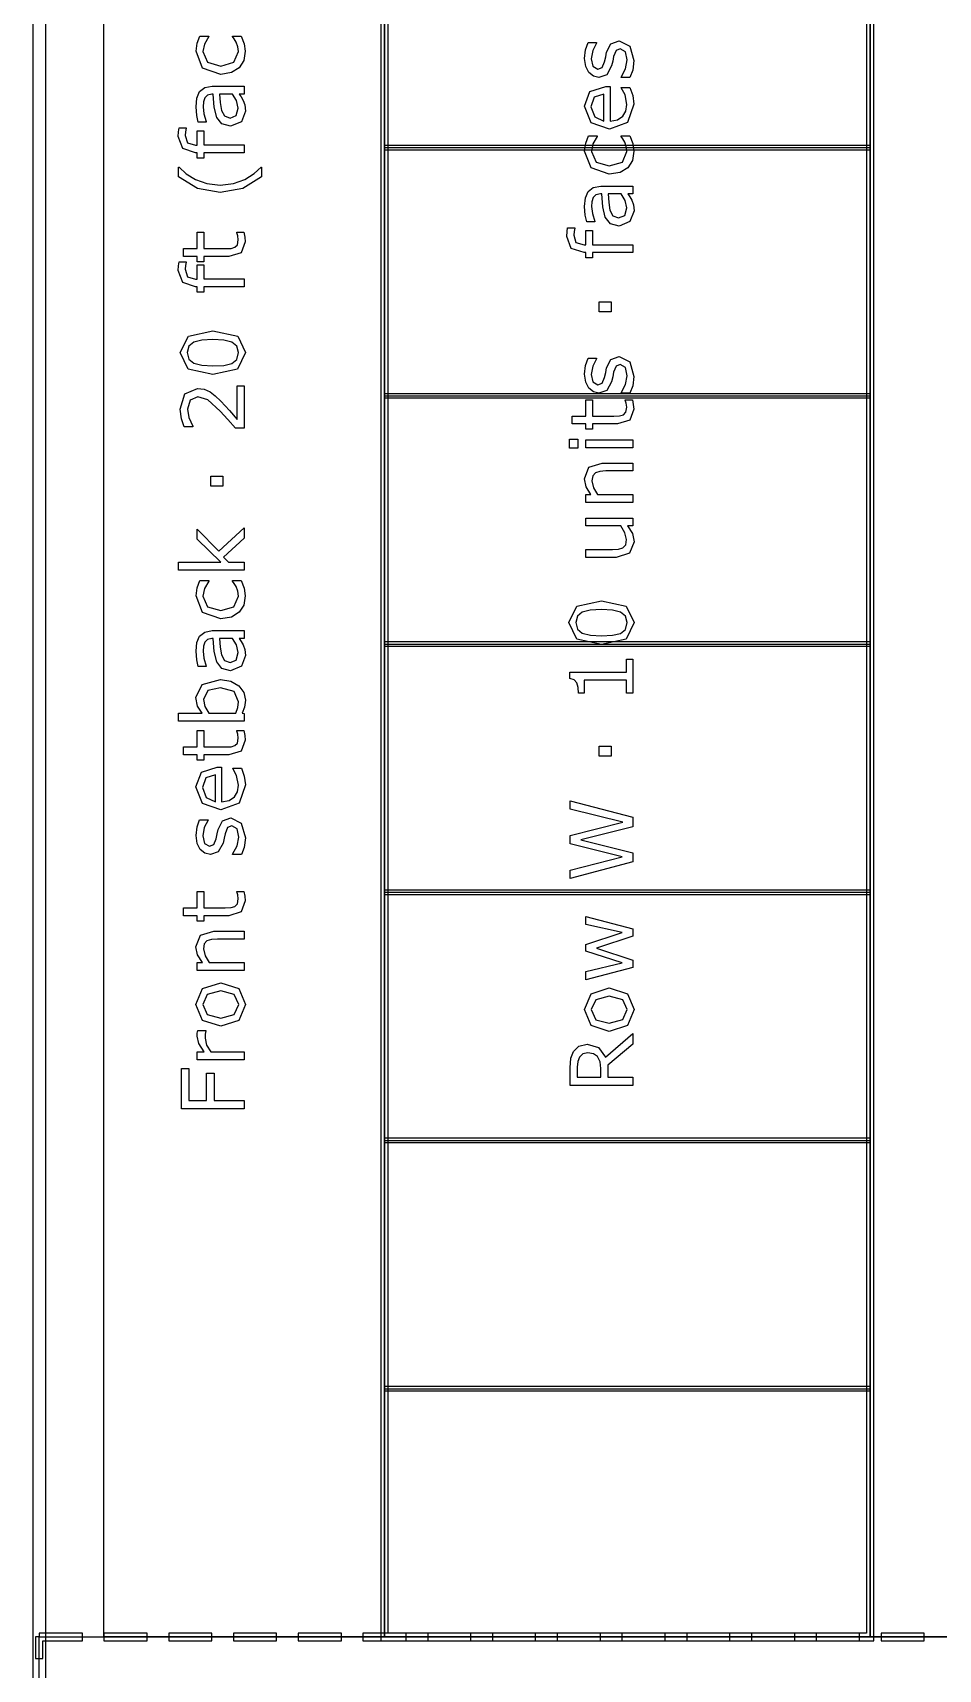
# Model space of a CAD drawing. Extents: x -17 to 192, y 167 to 459.
# Drawn here: x 4.6 to 26.8, y 374.39 to 414.51 of the extents above; entities that cross this region are included whole.
import ezdxf

# ---------------------------------------------------------------- set-up
doc = ezdxf.new("R2010")
doc.units = 0
doc.header["$MEASUREMENT"] = 0
doc.layers.add('Layer 1', color=7, linetype='Continuous')

msp = doc.modelspace()

# ---------------------------------------------------------------- linework, layer by layer
at = {"layer": 'Layer 1', "color": 7}
for points in [[(4.603848, 443.071168), (4.603848, 323.426942), (64.187733, 323.426942), (64.187733, 443.071168), (4.603848, 443.071168)], [(4.92114, 442.753876), (63.870439, 442.753876), (63.870439, 323.744236), (4.92114, 323.744236), (4.92114, 442.753876)], [(13.136649, 436.125865), (13.136649, 375.086773), (25.227886, 375.086773), (25.227886, 436.125865), (13.136649, 436.125865)], [(13.22915, 436.033364), (25.135385, 436.033364), (25.135385, 375.179274), (13.22915, 375.179274), (13.22915, 436.033364)], [(13.321651, 435.940863), (25.042884, 435.940863), (25.042884, 375.271775), (13.321651, 375.271775), (13.321651, 435.940863)], [(4.762494, 375.179274), (64.029086, 375.179274), (64.029086, 330.993913), (4.762494, 330.993913), (4.762494, 375.179274)]]:
    msp.add_lwpolyline(points, close=True, dxfattribs=at)
for points in [[(6.349992, 436.033364), (13.22915, 436.033364), (13.22915, 375.179274), (6.349992, 375.179274), (6.349992, 436.033364)], [(25.135385, 436.033364), (30.162462, 436.033364), (30.162462, 375.179274), (25.135385, 375.179274), (25.135385, 436.033364)], [(25.135385, 436.033364), (35.189539, 436.033364), (35.189539, 375.179274), (25.135385, 375.179274), (25.135385, 436.033364)], [(9.717148, 414.425058), (9.789496, 414.240057), (9.815346, 414.055055), (9.779172, 413.825612), (9.66755, 413.646812), (9.479447, 413.530023), (9.213832, 413.488682), (8.769415, 413.643711), (8.608186, 414.055055), (8.636089, 414.249359), (8.704304, 414.425058), (8.920309, 414.425058), (8.920309, 414.414723), (8.813857, 414.230755), (8.776648, 414.046788), (8.888271, 413.785305), (9.213832, 413.690221), (9.535258, 413.783238), (9.64688, 414.046788), (9.631376, 414.166677), (9.591069, 414.276231), (9.545593, 414.355812), (9.50322, 414.414723), (9.50322, 414.425058), (9.717148, 414.425058)], [(18.981701, 414.311874), (19.241117, 414.180617), (19.342402, 413.824049), (19.31243, 413.588406), (19.245249, 413.409606), (19.027175, 413.409606), (19.027175, 413.419951), (19.137762, 413.62459), (19.178069, 413.840596), (19.136728, 414.041102), (19.006506, 414.113447), (18.903151, 414.074175), (18.843208, 413.923278), (18.821512, 413.814759), (18.794641, 413.693837), (18.676817, 413.477829), (18.484581, 413.414784), (18.350223, 413.443721), (18.237569, 413.53364), (18.161086, 413.680402), (18.132149, 413.880905), (18.157998, 414.089677), (18.218974, 414.266411), (18.426714, 414.266411), (18.426714, 414.256065), (18.334729, 414.075196), (18.296489, 413.866425), (18.33783, 413.68659), (18.458753, 413.613211), (18.566239, 413.657653), (18.625151, 413.798212), (18.649943, 413.9181), (18.672671, 414.029723), (18.779123, 414.238494), (18.981696, 414.311874), (18.981701, 414.311874)], [(9.789496, 413.197228), (9.789496, 413.003958), (9.666507, 413.003958), (9.716117, 412.933678), (9.765726, 412.848929), (9.804998, 412.737308), (9.821534, 412.589513), (9.718183, 412.32493), (9.454632, 412.21641), (9.242759, 412.272221), (9.114603, 412.433451), (9.051558, 412.686665), (9.026767, 413.003958), (8.996795, 413.003958), (8.887239, 412.980188), (8.819027, 412.914042), (8.786988, 412.814823), (8.778733, 412.6939), (8.799397, 412.523369), (8.857275, 412.329065), (8.857275, 412.318731), (8.659872, 412.318731), (8.625765, 412.483061), (8.607165, 412.694935), (8.627828, 412.906808), (8.696043, 413.063904), (8.819032, 413.163123), (9.0061, 413.197229), (9.789496, 413.197228)], [(9.505276, 413.003958), (9.18385, 413.003958), (9.199354, 412.794152), (9.229326, 412.603983), (9.30374, 412.468591), (9.441199, 412.416914), (9.591061, 412.476859), (9.640671, 412.659793), (9.601396, 412.846862), (9.505278, 413.003958), (9.505276, 413.003958)], [(18.757424, 413.192566), (18.757424, 412.341971), (18.943461, 412.374012), (19.072651, 412.461862), (19.147065, 412.588986), (19.171857, 412.752281), (19.125348, 412.988959), (19.032329, 413.159493), (19.032329, 413.169838), (19.244202, 413.169838), (19.313448, 412.969335), (19.341354, 412.754361), (19.186324, 412.305808), (18.743976, 412.144579), (18.294391, 412.298574), (18.127992, 412.705784), (18.264419, 413.065452), (18.651991, 413.192577), (18.757424, 413.192566)], [(18.608596, 413.003429), (18.371919, 412.925914), (18.288202, 412.695438), (18.380187, 412.446357), (18.608596, 412.341971), (18.608596, 413.003429)], [(8.369429, 412.177136), (8.369429, 412.166801), (8.350829, 412.083086), (8.340483, 411.992135), (8.396292, 411.810235), (8.595764, 411.754424), (8.635038, 411.754424), (8.635038, 412.10479), (8.798336, 412.10479), (8.798336, 411.760625), (9.789496, 411.760625), (9.789496, 411.566322), (8.798344, 411.566322), (8.798344, 411.435063), (8.635046, 411.435063), (8.635046, 411.566322), (8.596806, 411.566322), (8.281579, 411.668641), (8.170992, 411.964229), (8.177183, 412.081018), (8.191655, 412.177136), (8.369429, 412.177136)], [(13.22915, 411.744438), (13.22915, 411.639018), (25.135385, 411.639018), (25.135385, 411.744438), (13.22915, 411.744438)], [(13.22915, 411.691728), (25.135385, 411.691728)], [(19.242148, 411.977138), (19.314496, 411.792136), (19.340346, 411.607134), (19.304172, 411.377691), (19.19255, 411.198891), (19.004447, 411.082102), (18.738832, 411.040761), (18.294415, 411.19579), (18.133186, 411.607134), (18.161089, 411.801436), (18.229304, 411.977138), (18.445309, 411.977138), (18.445309, 411.966793), (18.338857, 411.782825), (18.301648, 411.598858), (18.413271, 411.337375), (18.738832, 411.242291), (19.060258, 411.335308), (19.17188, 411.598858), (19.156376, 411.718746), (19.116069, 411.828302), (19.070593, 411.907883), (19.02822, 411.966793), (19.02822, 411.977138), (19.242148, 411.977138)], [(10.215308, 411.212855), (10.215308, 410.976177), (9.757458, 410.691957), (9.198317, 410.590672), (8.639179, 410.691957), (8.181326, 410.976177), (8.181326, 411.212855), (8.191671, 411.212855), (8.366336, 411.052658), (8.59578, 410.912099), (8.875864, 410.810813), (9.198325, 410.772573), (9.52182, 410.80978), (9.800873, 410.912099), (10.030317, 411.053692), (10.204981, 411.212855), (10.215308, 411.212855)], [(19.314496, 410.749306), (19.314496, 410.556036), (19.191507, 410.556036), (19.241117, 410.485757), (19.290726, 410.401007), (19.329998, 410.289386), (19.346534, 410.141592), (19.243183, 409.877009), (18.979632, 409.768489), (18.767759, 409.824299), (18.639603, 409.985529), (18.576558, 410.238743), (18.551767, 410.556036), (18.521795, 410.556036), (18.412239, 410.532266), (18.344027, 410.46612), (18.311988, 410.366902), (18.303733, 410.245979), (18.324397, 410.075447), (18.382275, 409.881144), (18.382275, 409.87081), (18.184872, 409.87081), (18.150765, 410.03514), (18.132165, 410.247013), (18.152828, 410.458887), (18.221043, 410.615983), (18.344032, 410.715202), (18.5311, 410.749308), (19.314496, 410.749306)], [(19.030276, 410.556036), (18.70885, 410.556036), (18.724354, 410.34623), (18.754326, 410.156061), (18.82874, 410.020669), (18.966199, 409.968993), (19.116061, 410.028938), (19.165671, 410.211872), (19.126396, 410.39894), (19.030278, 410.556036), (19.030276, 410.556036)], [(17.894418, 409.729215), (17.894418, 409.71888), (17.875818, 409.635164), (17.865473, 409.544214), (17.921281, 409.362313), (18.120753, 409.306502), (18.160028, 409.306502), (18.160028, 409.656868), (18.323326, 409.656868), (18.323326, 409.312703), (19.314496, 409.312703), (19.314496, 409.1184), (18.323344, 409.1184), (18.323344, 408.987142), (18.160046, 408.987142), (18.160046, 409.1184), (18.121806, 409.1184), (17.806579, 409.220719), (17.695992, 409.516308), (17.702183, 409.633097), (17.716655, 409.729215), (17.894418, 409.729215)], [(9.779161, 409.616055), (9.802921, 409.496166), (9.812234, 409.381445), (9.717148, 409.112727), (9.412259, 409.020744), (8.798344, 409.020744), (8.798344, 408.889486), (8.635046, 408.889486), (8.635046, 409.020744), (8.303283, 409.020744), (8.303283, 409.215047), (8.635046, 409.215047), (8.635046, 409.616055), (8.798344, 409.616055), (8.798344, 409.215047), (9.324409, 409.215047), (9.467035, 409.219182), (9.562119, 409.248121), (9.623097, 409.310133), (9.641697, 409.432089), (9.628256, 409.531307), (9.604497, 409.605721), (9.604497, 409.616056), (9.779161, 409.616055)], [(8.369429, 408.89362), (8.369429, 408.883285), (8.350829, 408.799569), (8.340483, 408.708619), (8.396292, 408.526718), (8.595764, 408.470908), (8.635038, 408.470908), (8.635038, 408.821273), (8.798336, 408.821273), (8.798336, 408.477108), (9.789496, 408.477108), (9.789496, 408.282805), (8.798344, 408.282805), (8.798344, 408.151547), (8.635046, 408.151547), (8.635046, 408.282805), (8.596806, 408.282805), (8.281579, 408.385124), (8.170992, 408.680713), (8.177183, 408.797502), (8.191655, 408.89362), (8.369429, 408.89362)], [(18.786354, 407.91124), (18.786354, 407.664227), (18.493865, 407.664227), (18.493865, 407.91124), (18.786354, 407.91124)], [(9.019517, 407.197601), (9.628264, 407.067377), (9.821534, 406.665335), (9.625166, 406.260192), (9.021586, 406.133068), (8.415937, 406.262259), (8.219569, 406.665335), (8.419038, 407.069444), (9.019517, 407.197601), (9.019517, 407.197601)], [(9.488739, 406.925784), (9.292368, 406.974359), (9.019517, 406.987795), (8.746666, 406.974359), (8.550298, 406.92475), (8.430407, 406.825532), (8.390101, 406.665335), (8.430407, 406.504104), (8.552364, 406.403852), (8.751833, 406.355277), (9.021586, 406.342876), (9.291336, 406.354245), (9.485638, 406.402821), (9.60863, 406.498938), (9.651003, 406.665336), (9.610696, 406.826567), (9.488739, 406.925785), (9.488739, 406.925784)], [(18.98169, 406.571788), (19.241106, 406.440531), (19.342391, 406.083964), (19.312419, 405.848319), (19.245239, 405.669519), (19.027164, 405.669519), (19.027164, 405.679854), (19.137752, 405.884492), (19.178058, 406.100499), (19.136717, 406.301004), (19.006495, 406.37335), (18.903141, 406.334076), (18.843197, 406.183181), (18.821501, 406.074661), (18.79463, 405.953738), (18.676806, 405.737731), (18.484571, 405.674686), (18.350213, 405.703625), (18.237559, 405.793542), (18.161076, 405.940303), (18.132138, 406.140807), (18.157988, 406.349579), (18.218964, 406.526312), (18.426704, 406.526312), (18.426704, 406.515978), (18.334719, 406.335111), (18.296479, 406.126338), (18.33782, 405.946504), (18.458742, 405.873124), (18.566229, 405.917566), (18.625141, 406.058125), (18.649932, 406.178015), (18.67266, 406.289636), (18.779112, 406.498408), (18.981685, 406.571788), (18.98169, 406.571788)], [(9.789496, 405.854016), (9.789496, 404.81222), (9.573488, 404.81222), (9.387454, 405.029261), (9.202452, 405.232866), (8.897563, 405.504683), (8.652615, 405.578064), (8.465546, 405.498482), (8.397334, 405.278341), (8.430407, 405.074736), (8.531692, 404.860796), (8.531692, 404.850462), (8.314652, 404.850462), (8.248506, 405.045798), (8.218534, 405.28351), (8.333255, 405.654546), (8.64228, 405.788904), (8.806612, 405.766166), (8.95027, 405.701054), (9.076363, 405.605969), (9.213822, 405.474711), (9.42466, 405.246302), (9.612762, 405.02616), (9.612762, 405.854016), (9.789496, 405.854016)], [(13.22915, 405.659029), (13.22915, 405.553609), (25.135385, 405.553609), (25.135385, 405.659029), (13.22915, 405.659029)], [(13.22915, 405.606319), (25.135385, 405.606319)], [(19.304151, 405.512423), (19.32791, 405.392534), (19.337224, 405.277812), (19.242138, 405.009095), (18.937248, 404.917111), (18.323334, 404.917111), (18.323334, 404.785853), (18.160036, 404.785853), (18.160036, 404.917111), (17.828272, 404.917111), (17.828272, 405.111414), (18.160036, 405.111414), (18.160036, 405.512423), (18.323334, 405.512423), (18.323334, 405.111414), (18.849399, 405.111414), (18.992025, 405.11555), (19.087108, 405.144489), (19.148087, 405.2065), (19.166687, 405.328457), (19.153246, 405.427675), (19.129486, 405.502089), (19.129486, 405.512424), (19.304151, 405.512423)], [(17.966776, 404.540907), (17.966776, 404.321799), (17.765238, 404.321799), (17.765238, 404.540907), (17.966776, 404.540907)], [(19.314496, 404.528505), (19.314496, 404.334202), (18.160046, 404.334202), (18.160046, 404.528505), (19.314496, 404.528505)], [(9.261365, 403.6402), (9.261365, 403.393187), (8.968876, 403.393187), (8.968876, 403.6402), (9.261365, 403.6402)], [(19.314496, 403.957998), (19.314496, 403.763695), (18.657171, 403.763695), (18.508343, 403.754392), (18.39879, 403.720286), (18.334711, 403.645872), (18.313015, 403.519781), (18.35229, 403.353383), (18.452543, 403.186985), (19.314496, 403.186985), (19.314496, 402.992682), (18.160046, 402.992682), (18.160046, 403.186985), (18.288202, 403.186985), (18.170381, 403.375087), (18.128005, 403.574558), (18.240662, 403.859812), (18.565189, 403.957997), (19.314496, 403.957998)], [(19.314496, 402.610278), (19.314496, 402.415975), (19.186337, 402.415975), (19.305193, 402.227873), (19.346534, 402.029436), (19.235947, 401.746249), (18.909353, 401.644964), (18.160046, 401.644964), (18.160046, 401.839267), (18.817368, 401.839267), (18.968265, 401.847535), (19.074718, 401.882675), (19.140863, 401.955022), (19.161527, 402.084213), (19.122255, 402.248544), (19.022002, 402.415975), (18.160041, 402.415975), (18.160041, 402.610278), (19.314496, 402.610278)], [(9.789496, 402.374129), (9.789496, 402.117814), (9.2841, 401.654794), (9.403991, 401.528704), (9.789496, 401.528704), (9.789496, 401.334401), (8.181326, 401.334401), (8.181326, 401.528704), (9.212787, 401.528704), (8.635046, 402.089909), (8.635046, 402.334855), (9.168345, 401.798455), (9.789496, 402.374129)], [(9.717148, 401.077052), (9.789496, 400.892051), (9.815346, 400.70705), (9.779172, 400.477606), (9.66755, 400.298806), (9.479447, 400.182018), (9.213832, 400.140677), (8.769415, 400.295706), (8.608186, 400.70705), (8.636089, 400.901353), (8.704304, 401.077052), (8.920309, 401.077052), (8.920309, 401.066718), (8.813857, 400.88275), (8.776648, 400.698782), (8.888271, 400.4373), (9.213832, 400.342215), (9.535258, 400.435232), (9.64688, 400.698782), (9.631376, 400.818671), (9.591069, 400.928225), (9.545593, 401.007807), (9.50322, 401.066718), (9.50322, 401.077052), (9.717148, 401.077052)], [(18.544517, 400.578364), (19.153264, 400.448139), (19.346534, 400.046097), (19.150166, 399.640954), (18.546586, 399.51383), (17.940937, 399.643021), (17.744569, 400.046097), (17.944038, 400.450206), (18.544517, 400.578364), (18.544517, 400.578364)], [(19.013739, 400.306546), (18.817368, 400.355122), (18.544517, 400.368557), (18.271666, 400.355122), (18.075298, 400.305512), (17.955407, 400.206294), (17.915101, 400.046097), (17.955407, 399.884867), (18.077364, 399.784615), (18.276833, 399.736039), (18.546586, 399.723638), (18.816336, 399.735007), (19.010638, 399.783582), (19.13363, 399.879701), (19.176003, 400.046098), (19.135696, 400.207329), (19.013739, 400.306547), (19.013739, 400.306546)], [(9.789496, 399.849222), (9.789496, 399.655952), (9.666507, 399.655952), (9.716117, 399.585673), (9.765726, 399.500923), (9.804998, 399.389302), (9.821534, 399.241508), (9.718183, 398.976925), (9.454632, 398.868404), (9.242759, 398.924215), (9.114603, 399.085445), (9.051558, 399.338659), (9.026767, 399.655952), (8.996795, 399.655952), (8.887239, 399.632182), (8.819027, 399.566037), (8.786988, 399.466818), (8.778733, 399.345895), (8.799397, 399.175363), (8.857275, 398.98106), (8.857275, 398.970725), (8.659872, 398.970725), (8.625765, 399.135056), (8.607165, 399.346929), (8.627828, 399.558802), (8.696043, 399.715898), (8.819032, 399.815117), (9.0061, 399.849223), (9.789496, 399.849222)], [(9.505276, 399.655952), (9.18385, 399.655952), (9.199354, 399.446146), (9.229326, 399.255977), (9.30374, 399.120585), (9.441199, 399.068909), (9.591061, 399.128853), (9.640671, 399.311788), (9.601396, 399.498856), (9.505278, 399.655952), (9.505276, 399.655952)], [(13.22915, 399.57362), (13.22915, 399.4682), (25.135385, 399.4682), (25.135385, 399.57362), (13.22915, 399.57362)], [(13.22915, 399.52091), (25.135385, 399.52091)], [(19.314496, 399.146928), (19.314496, 398.313905), (19.1574, 398.313905), (19.1574, 398.634298), (18.125939, 398.634298), (18.125939, 398.313905), (17.985379, 398.313905), (17.975034, 398.453431), (17.942996, 398.566086), (17.877882, 398.6405), (17.770395, 398.672539), (17.770395, 398.832736), (19.157389, 398.832736), (19.157389, 399.146928), (19.314496, 399.146928)], [(9.203476, 398.649297), (9.463924, 398.607956), (9.658228, 398.498402), (9.781217, 398.337172), (9.821524, 398.143902), (9.797764, 397.972336), (9.735751, 397.827642), (9.789496, 397.81524), (9.789496, 397.633339), (8.181326, 397.633339), (8.181326, 397.827642), (8.755969, 397.827642), (8.646415, 398.001275), (8.603005, 398.20798), (8.760101, 398.530441), (9.203487, 398.649297), (9.203476, 398.649297)], [(9.208636, 398.448792), (8.895475, 398.38058), (8.787988, 398.160438), (8.825197, 397.988873), (8.919248, 397.827642), (9.580706, 397.827642), (9.632381, 397.969236), (9.646854, 398.104628), (9.541434, 398.356808), (9.208638, 398.448792), (9.208636, 398.448792)], [(9.779151, 397.398729), (9.80291, 397.27884), (9.812224, 397.164118), (9.717138, 396.895401), (9.412248, 396.803417), (8.798334, 396.803417), (8.798334, 396.672159), (8.635036, 396.672159), (8.635036, 396.803417), (8.303272, 396.803417), (8.303272, 396.99772), (8.635036, 396.99772), (8.635036, 397.398729), (8.798334, 397.398729), (8.798334, 396.99772), (9.324399, 396.99772), (9.467025, 397.001854), (9.562108, 397.030793), (9.623087, 397.092804), (9.641687, 397.214761), (9.628246, 397.313979), (9.604486, 397.388393), (9.604486, 397.398728), (9.779151, 397.398729)], [(18.786365, 397.020962), (18.786365, 396.773949), (18.493876, 396.773949), (18.493876, 397.020962), (18.786365, 397.020962)], [(9.232414, 396.504727), (9.232414, 395.654134), (9.41845, 395.686174), (9.547641, 395.774024), (9.622055, 395.901147), (9.646846, 396.064445), (9.600338, 396.301123), (9.507318, 396.471655), (9.507318, 396.48199), (9.719191, 396.48199), (9.788438, 396.281486), (9.816343, 396.066512), (9.661313, 395.617961), (9.218965, 395.456731), (8.76938, 395.610726), (8.602981, 396.017936), (8.739408, 396.377604), (9.12698, 396.504728), (9.232414, 396.504727)], [(9.083586, 396.315592), (8.846908, 396.238077), (8.763192, 396.007601), (8.855177, 395.758521), (9.083586, 395.654134), (9.083586, 396.315592)], [(17.775573, 395.673243), (19.314496, 395.273267), (19.314496, 395.042791), (18.037055, 394.719297), (19.314496, 394.403038), (19.314496, 394.177729), (17.775573, 393.770519), (17.775573, 393.980325), (19.05508, 394.303819), (17.775573, 394.622145), (17.775573, 394.829884), (19.067484, 395.151311), (17.775573, 395.472738), (17.775573, 395.673243)], [(9.45669, 395.260361), (9.716106, 395.129103), (9.817391, 394.772536), (9.787419, 394.536891), (9.720239, 394.358091), (9.502164, 394.358091), (9.502164, 394.368426), (9.612752, 394.573065), (9.653058, 394.789072), (9.611717, 394.989576), (9.481495, 395.061923), (9.378141, 395.022649), (9.318197, 394.871754), (9.296501, 394.763234), (9.26963, 394.642311), (9.151806, 394.426304), (8.959571, 394.363259), (8.825213, 394.392198), (8.712559, 394.482114), (8.636076, 394.628875), (8.607138, 394.82938), (8.632988, 395.038152), (8.693964, 395.214885), (8.901704, 395.214885), (8.901704, 395.20455), (8.809719, 395.023683), (8.771479, 394.81491), (8.81282, 394.635076), (8.933742, 394.561696), (9.041229, 394.606138), (9.100141, 394.746697), (9.124932, 394.866586), (9.14766, 394.978207), (9.254112, 395.18698), (9.456685, 395.26036), (9.45669, 395.260361)], [(9.779151, 393.456855), (9.80291, 393.336966), (9.812224, 393.222245), (9.717138, 392.953528), (9.412248, 392.861544), (8.798334, 392.861544), (8.798334, 392.730286), (8.635036, 392.730286), (8.635036, 392.861544), (8.303272, 392.861544), (8.303272, 393.055847), (8.635036, 393.055847), (8.635036, 393.456855), (8.798334, 393.456855), (8.798334, 393.055847), (9.324399, 393.055847), (9.467025, 393.059981), (9.562108, 393.08892), (9.623087, 393.150931), (9.641687, 393.272887), (9.628246, 393.372106), (9.604486, 393.44652), (9.604486, 393.456855), (9.779151, 393.456855)], [(13.22915, 393.488211), (13.22915, 393.382791), (25.135385, 393.382791), (25.135385, 393.488211), (13.22915, 393.488211)], [(13.22915, 393.435501), (25.135385, 393.435501)], [(18.160046, 392.842411), (19.314496, 392.541655), (19.314496, 392.361821), (18.424629, 392.065199), (19.314496, 391.770643), (19.314496, 391.591843), (18.160046, 391.287986), (18.160046, 391.490557), (19.054046, 391.702431), (18.160046, 391.990785), (18.160046, 392.150981), (19.054046, 392.44657), (18.160046, 392.647075), (18.160046, 392.842411)], [(9.789496, 392.483273), (9.789496, 392.288969), (9.132171, 392.288969), (8.983343, 392.279668), (8.87379, 392.245561), (8.809711, 392.171147), (8.788015, 392.045057), (8.82729, 391.878659), (8.927543, 391.712261), (9.789496, 391.712261), (9.789496, 391.517958), (8.635046, 391.517958), (8.635046, 391.712261), (8.763202, 391.712261), (8.645381, 391.900363), (8.603005, 392.099834), (8.715662, 392.385088), (9.040189, 392.483273), (9.789496, 392.483273)], [(9.212787, 391.217201), (9.658239, 391.072508), (9.821534, 390.684935), (9.658239, 390.295295), (9.212787, 390.151635), (8.767338, 390.295295), (8.603005, 390.684935), (8.767338, 391.072508), (9.212787, 391.217201), (9.212787, 391.217201)], [(9.212787, 391.016697), (8.879992, 390.928848), (8.770439, 390.684935), (8.879992, 390.438955), (9.212787, 390.352139), (9.542484, 390.439989), (9.654104, 390.684935), (9.543516, 390.927814), (9.212787, 391.016697), (9.212787, 391.016697)], [(18.737787, 391.089549), (19.183239, 390.944855), (19.346534, 390.557282), (19.183239, 390.167642), (18.737787, 390.023982), (18.292338, 390.167642), (18.128005, 390.557282), (18.292338, 390.944855), (18.737787, 391.089549), (18.737787, 391.089549)], [(18.737787, 390.889045), (18.404992, 390.801195), (18.295439, 390.557282), (18.404992, 390.311303), (18.737787, 390.224486), (19.067484, 390.312336), (19.179104, 390.557282), (19.068516, 390.800161), (18.737787, 390.889045), (18.737787, 390.889045)], [(8.846919, 390.050349), (8.846919, 390.040015), (8.832446, 389.955265), (8.827287, 389.859147), (8.867594, 389.685515), (8.969913, 389.524284), (9.789496, 389.524284), (9.789496, 389.329981), (8.635046, 389.329981), (8.635046, 389.524284), (8.805578, 389.524284), (8.674321, 389.727889), (8.635046, 389.908757), (8.638142, 389.982137), (8.647455, 390.05035), (8.846919, 390.050349)], [(19.314496, 389.974373), (19.314496, 389.708756), (18.702648, 389.19406), (18.702648, 388.905706), (19.314496, 388.905706), (19.314496, 388.701067), (17.775573, 388.701067), (17.775573, 389.132048), (17.794173, 389.364592), (17.85825, 389.532023), (17.991576, 389.662248), (18.194146, 389.70979), (18.473199, 389.626074), (18.641664, 389.395598), (19.314496, 389.974373)], [(18.208621, 389.49585), (18.091834, 389.47208), (18.005017, 389.395599), (17.963675, 389.290179), (17.951266, 389.146519), (17.951266, 388.905707), (18.532108, 388.905707), (18.532108, 389.112412), (18.515572, 389.281911), (18.451492, 389.4049), (18.352274, 389.473113), (18.208613, 389.495851), (18.208621, 389.49585)], [(8.432474, 389.111906), (8.432474, 388.33366), (8.866556, 388.33366), (8.866556, 389.002353), (9.048457, 389.002353), (9.048457, 388.33366), (9.789496, 388.33366), (9.789496, 388.129022), (8.250573, 388.129022), (8.250573, 389.111906), (8.432474, 389.111906)], [(13.22915, 387.402802), (13.22915, 387.297382), (25.135385, 387.297382), (25.135385, 387.402802), (13.22915, 387.402802)], [(13.22915, 387.350092), (25.135385, 387.350092)], [(13.22915, 381.317393), (13.22915, 381.211973), (25.135385, 381.211973), (25.135385, 381.317393), (13.22915, 381.317393)], [(13.22915, 381.264683), (25.135385, 381.264683)], [(4.762494, 375.271775), (4.762494, 375.179274), (4.669993, 375.179274), (4.669993, 374.650108), (4.854995, 374.650108), (4.854995, 375.086773), (5.820826, 375.086773), (5.820826, 375.271775), (4.762494, 375.271775)], [(6.349992, 375.271775), (6.349992, 375.086773), (7.408324, 375.086773), (7.408324, 375.271775), (6.349992, 375.271775)], [(7.93749, 375.271775), (7.93749, 375.086773), (8.995822, 375.086773), (8.995822, 375.271775), (7.93749, 375.271775)], [(9.524988, 375.271775), (9.524988, 375.086773), (10.58332, 375.086773), (10.58332, 375.271775), (9.524988, 375.271775)], [(11.112486, 375.271775), (11.112486, 375.086773), (12.170818, 375.086773), (12.170818, 375.271775), (11.112486, 375.271775)], [(12.699984, 375.271775), (12.699984, 375.086773), (13.758316, 375.086773), (13.758316, 375.271775), (12.699984, 375.271775)], [(14.287482, 375.271775), (14.287482, 375.086773), (15.345814, 375.086773), (15.345814, 375.271775), (14.287482, 375.271775)], [(15.87498, 375.271775), (15.87498, 375.086773), (16.933312, 375.086773), (16.933312, 375.271775), (15.87498, 375.271775)], [(17.462478, 375.271775), (17.462478, 375.086773), (18.52081, 375.086773), (18.52081, 375.271775), (17.462478, 375.271775)], [(19.049976, 375.271775), (19.049976, 375.086773), (20.108308, 375.086773), (20.108308, 375.271775), (19.049976, 375.271775)], [(20.637474, 375.271775), (20.637474, 375.086773), (21.695806, 375.086773), (21.695806, 375.271775), (20.637474, 375.271775)], [(22.224972, 375.271775), (22.224972, 375.086773), (23.283304, 375.086773), (23.283304, 375.271775), (22.224972, 375.271775)], [(23.81247, 375.271775), (23.81247, 375.086773), (24.870802, 375.086773), (24.870802, 375.271775), (23.81247, 375.271775)], [(25.399968, 375.271775), (25.399968, 375.086773), (26.4583, 375.086773), (26.4583, 375.271775), (25.399968, 375.271775)]]:
    msp.add_lwpolyline(points, dxfattribs=at)

doc.saveas('drawing.dxf')
